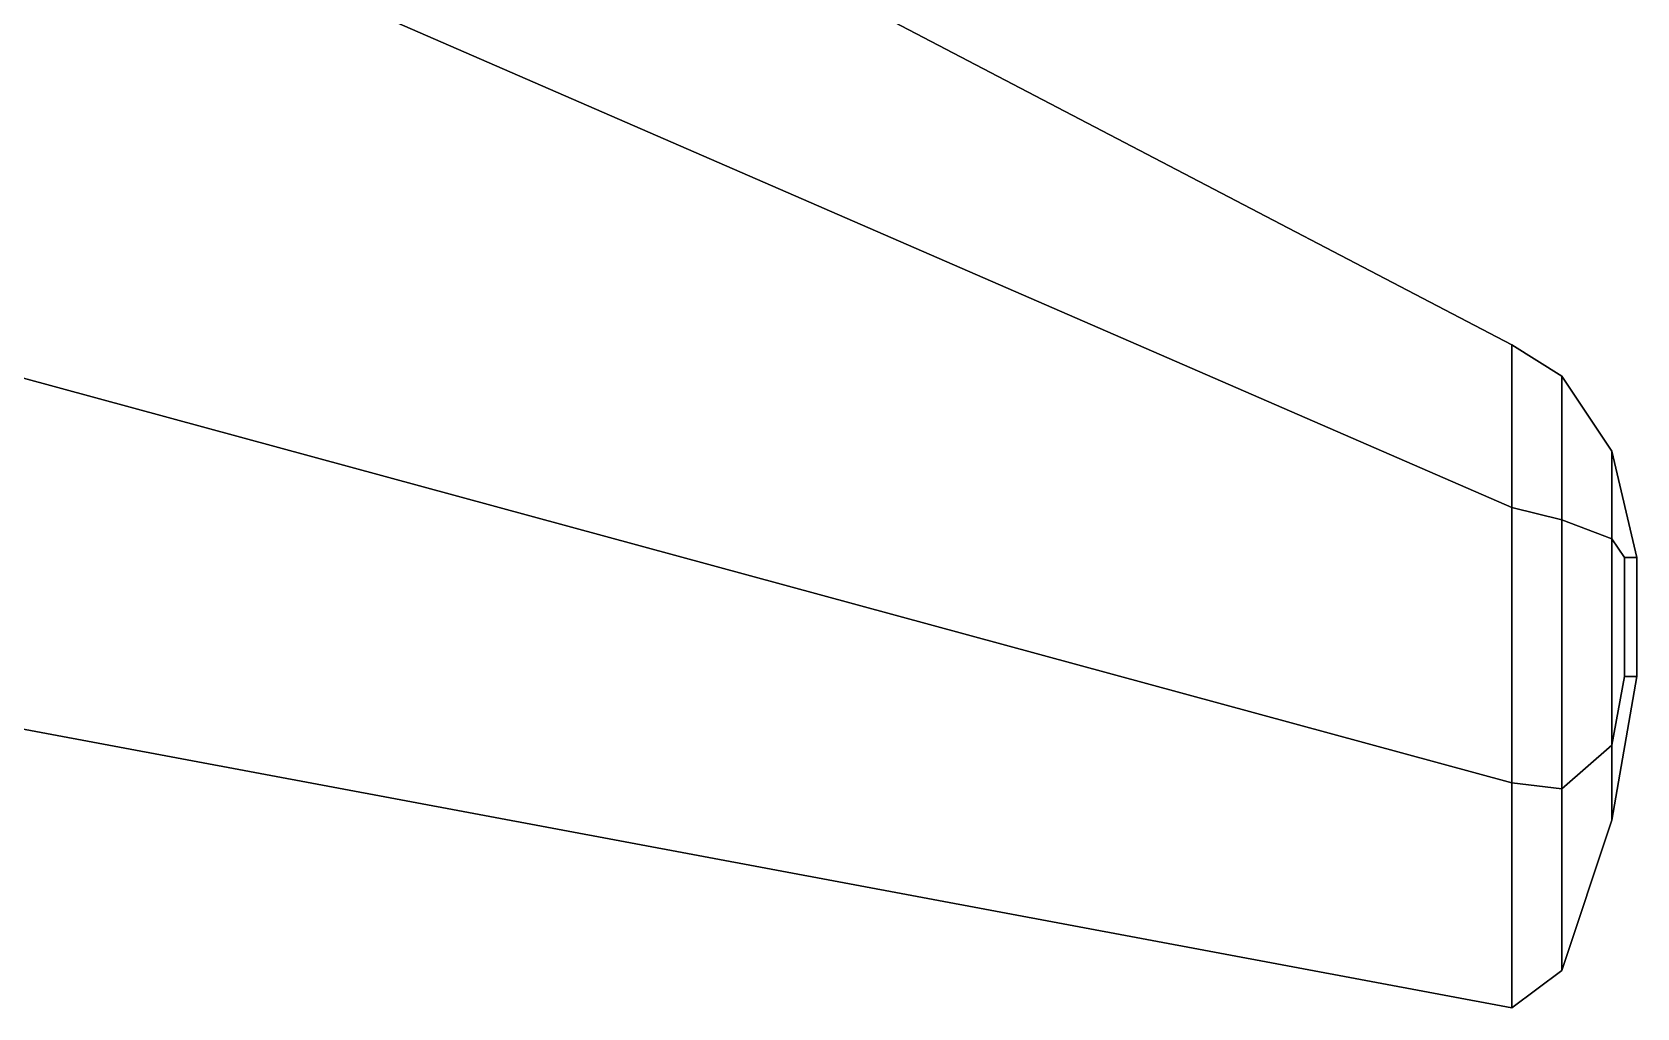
# Model space of a CAD drawing. Header units: millimetres. Extents: x -4.6 to 4.6, y -2.9 to 16.8.
# Drawn here: x 2.005 to 4.57, y -1.56 to 0 of the extents above; entities that cross this region are included whole.
import ezdxf

# ---------------------------------------------------------------- set-up
doc = ezdxf.new("R2010")
doc.units = ezdxf.units.MM
doc.layers.add('wing1', color=5, linetype='Continuous')

msp = doc.modelspace()

# ---------------------------------------------------------------- linework, layer by layer
at = {"layer": 'wing1'}
for points in [[(4.369999999999999, -0.4999999999999947, 0.02999999999999758), (1.060000000000001, 1.230000000000006, -0.08000000000000185), (1.06, 0.680000000000005, 0.1599999999999984), (4.369999999999999, -0.7599999999999962, 0.08000000000000007)], [(4.369999999999999, -0.7599999999999962, -0.009999999999999787), (1.060000000000002, 0.680000000000005, -0.1800000000000015), (1.060000000000001, 1.230000000000006, -0.08000000000000185), (4.369999999999999, -0.4999999999999947, 0.02999999999999758)], [(1.06, 0.680000000000005, 0.1599999999999984), (1.06, -0.2999999999999954, 0.1599999999999984), (4.369999999999999, -1.199999999999994, 0.08000000000000007), (4.369999999999999, -0.7599999999999962, 0.08000000000000007)], [(4.369999999999999, -1.199999999999994, -0.009999999999999787), (1.06, -0.2999999999999954, -0.1800000000000015), (1.060000000000002, 0.680000000000005, -0.1800000000000015), (4.369999999999999, -0.7599999999999962, -0.009999999999999787)], [(4.369999999999999, -1.199999999999994, 0.08000000000000007), (1.06, -0.2999999999999954, 0.1599999999999984), (1.06, -0.939999999999996, -0.08000000000000185), (4.369999999999999, -1.559999999999993, 0.02999999999999936)], [(4.369999999999999, -1.559999999999993, 0.02999999999999936), (1.06, -0.939999999999996, -0.08000000000000185), (1.06, -0.2999999999999954, -0.1800000000000015), (4.369999999999999, -1.199999999999994, -0.009999999999999787)], [(4.450000000000001, -0.5499999999999954, 0.02999999999999936), (4.369999999999999, -0.4999999999999947, 0.02999999999999758), (4.369999999999999, -0.7599999999999962, 0.08000000000000007), (4.450000000000001, -0.7799999999999958, 0.08000000000000007)], [(4.450000000000001, -0.7799999999999958, -0.009999999999999787), (4.369999999999999, -0.7599999999999962, -0.009999999999999787), (4.369999999999999, -0.4999999999999947, 0.02999999999999758), (4.450000000000001, -0.5499999999999954, 0.02999999999999936)], [(4.529999999999999, -0.6699999999999928, 0.03999999999999915), (4.450000000000001, -0.5499999999999954, 0.02999999999999936), (4.450000000000001, -0.7799999999999958, 0.08000000000000007), (4.529999999999999, -0.8099999999999934, 0.07000000000000028)], [(4.529999999999999, -0.8099999999999934, -0.01000000000000156), (4.450000000000001, -0.7799999999999958, -0.009999999999999787), (4.450000000000001, -0.5499999999999954, 0.02999999999999936), (4.529999999999999, -0.6699999999999928, 0.03999999999999915)], [(4.570000000000002, -1.029999999999999, 0.03999999999999915), (4.529999999999999, -1.259999999999996, 0.03999999999999915), (4.529999999999999, -0.6699999999999928, 0.03999999999999915), (4.570000000000002, -0.8400000000000016, 0.03999999999999915)], [(4.570000000000002, -0.8400000000000016, 0.03999999999999915), (4.529999999999999, -0.6699999999999928, 0.03999999999999915), (4.529999999999999, -0.8099999999999934, 0.07000000000000028), (4.550000000000001, -0.8400000000000016, 0.07000000000000028)], [(4.550000000000001, -0.8400000000000016, 0.009999999999999787), (4.529999999999999, -0.8099999999999934, -0.01000000000000156), (4.529999999999999, -0.6699999999999928, 0.03999999999999915), (4.570000000000002, -0.8400000000000016, 0.03999999999999915)], [(4.529999999999999, -0.6699999999999928, 0.03999999999999915), (4.529999999999999, -1.259999999999996, 0.03999999999999915), (4.570000000000002, -1.029999999999999, 0.03999999999999915), (4.570000000000002, -0.8400000000000016, 0.03999999999999915)], [(4.369999999999999, -0.7599999999999962, 0.08000000000000007), (4.369999999999999, -1.199999999999994, 0.08000000000000007), (4.450000000000001, -1.209999999999996, 0.08000000000000007), (4.450000000000001, -0.7799999999999958, 0.08000000000000007)], [(4.450000000000001, -1.209999999999996, -0.009999999999999787), (4.369999999999999, -1.199999999999994, -0.009999999999999787), (4.369999999999999, -0.7599999999999962, -0.009999999999999787), (4.450000000000001, -0.7799999999999958, -0.009999999999999787)], [(4.450000000000001, -0.7799999999999958, 0.08000000000000007), (4.450000000000001, -1.209999999999996, 0.08000000000000007), (4.529999999999999, -1.139999999999995, 0.07000000000000028), (4.529999999999999, -0.8099999999999934, 0.07000000000000028)], [(4.529999999999999, -1.139999999999995, -0.01000000000000156), (4.450000000000001, -1.209999999999996, -0.009999999999999787), (4.450000000000001, -0.7799999999999958, -0.009999999999999787), (4.529999999999999, -0.8099999999999934, -0.01000000000000156)], [(4.529999999999999, -0.8099999999999934, 0.07000000000000028), (4.529999999999999, -1.139999999999995, 0.07000000000000028), (4.550000000000001, -1.029999999999999, 0.07000000000000028), (4.550000000000001, -0.8400000000000016, 0.07000000000000028)], [(4.550000000000001, -1.029999999999999, 0.009999999999999787), (4.529999999999999, -1.139999999999995, -0.01000000000000156), (4.529999999999999, -0.8099999999999934, -0.01000000000000156), (4.550000000000001, -0.8400000000000016, 0.009999999999999787)], [(4.550000000000001, -0.8400000000000016, 0.07000000000000028), (4.550000000000001, -1.029999999999999, 0.07000000000000028), (4.570000000000002, -1.029999999999999, 0.03999999999999915), (4.570000000000002, -0.8400000000000016, 0.03999999999999915)], [(4.570000000000002, -0.8400000000000016, 0.03999999999999915), (4.570000000000002, -1.029999999999999, 0.03999999999999915), (4.550000000000001, -1.029999999999999, 0.009999999999999787), (4.550000000000001, -0.8400000000000016, 0.009999999999999787)], [(4.550000000000001, -1.029999999999999, 0.07000000000000028), (4.529999999999999, -1.139999999999995, 0.07000000000000028), (4.529999999999999, -1.259999999999996, 0.03999999999999915), (4.570000000000002, -1.029999999999999, 0.03999999999999915)], [(4.570000000000002, -1.029999999999999, 0.03999999999999915), (4.529999999999999, -1.259999999999996, 0.03999999999999915), (4.529999999999999, -1.139999999999995, -0.01000000000000156), (4.550000000000001, -1.029999999999999, 0.009999999999999787)], [(4.529999999999999, -1.139999999999995, 0.07000000000000028), (4.450000000000001, -1.209999999999996, 0.08000000000000007), (4.450000000000001, -1.499999999999995, 0.02999999999999936), (4.529999999999999, -1.259999999999996, 0.03999999999999915)], [(4.529999999999999, -1.259999999999996, 0.03999999999999915), (4.450000000000001, -1.499999999999995, 0.02999999999999936), (4.450000000000001, -1.209999999999996, -0.009999999999999787), (4.529999999999999, -1.139999999999995, -0.01000000000000156)], [(4.450000000000001, -1.209999999999996, 0.08000000000000007), (4.369999999999999, -1.199999999999994, 0.08000000000000007), (4.369999999999999, -1.559999999999993, 0.02999999999999936), (4.450000000000001, -1.499999999999995, 0.02999999999999936)], [(4.450000000000001, -1.499999999999995, 0.02999999999999936), (4.369999999999999, -1.559999999999993, 0.02999999999999936), (4.369999999999999, -1.199999999999994, -0.009999999999999787), (4.450000000000001, -1.209999999999996, -0.009999999999999787)]]:
    msp.add_3dface(points, dxfattribs=at)

doc.saveas('drawing.dxf')
